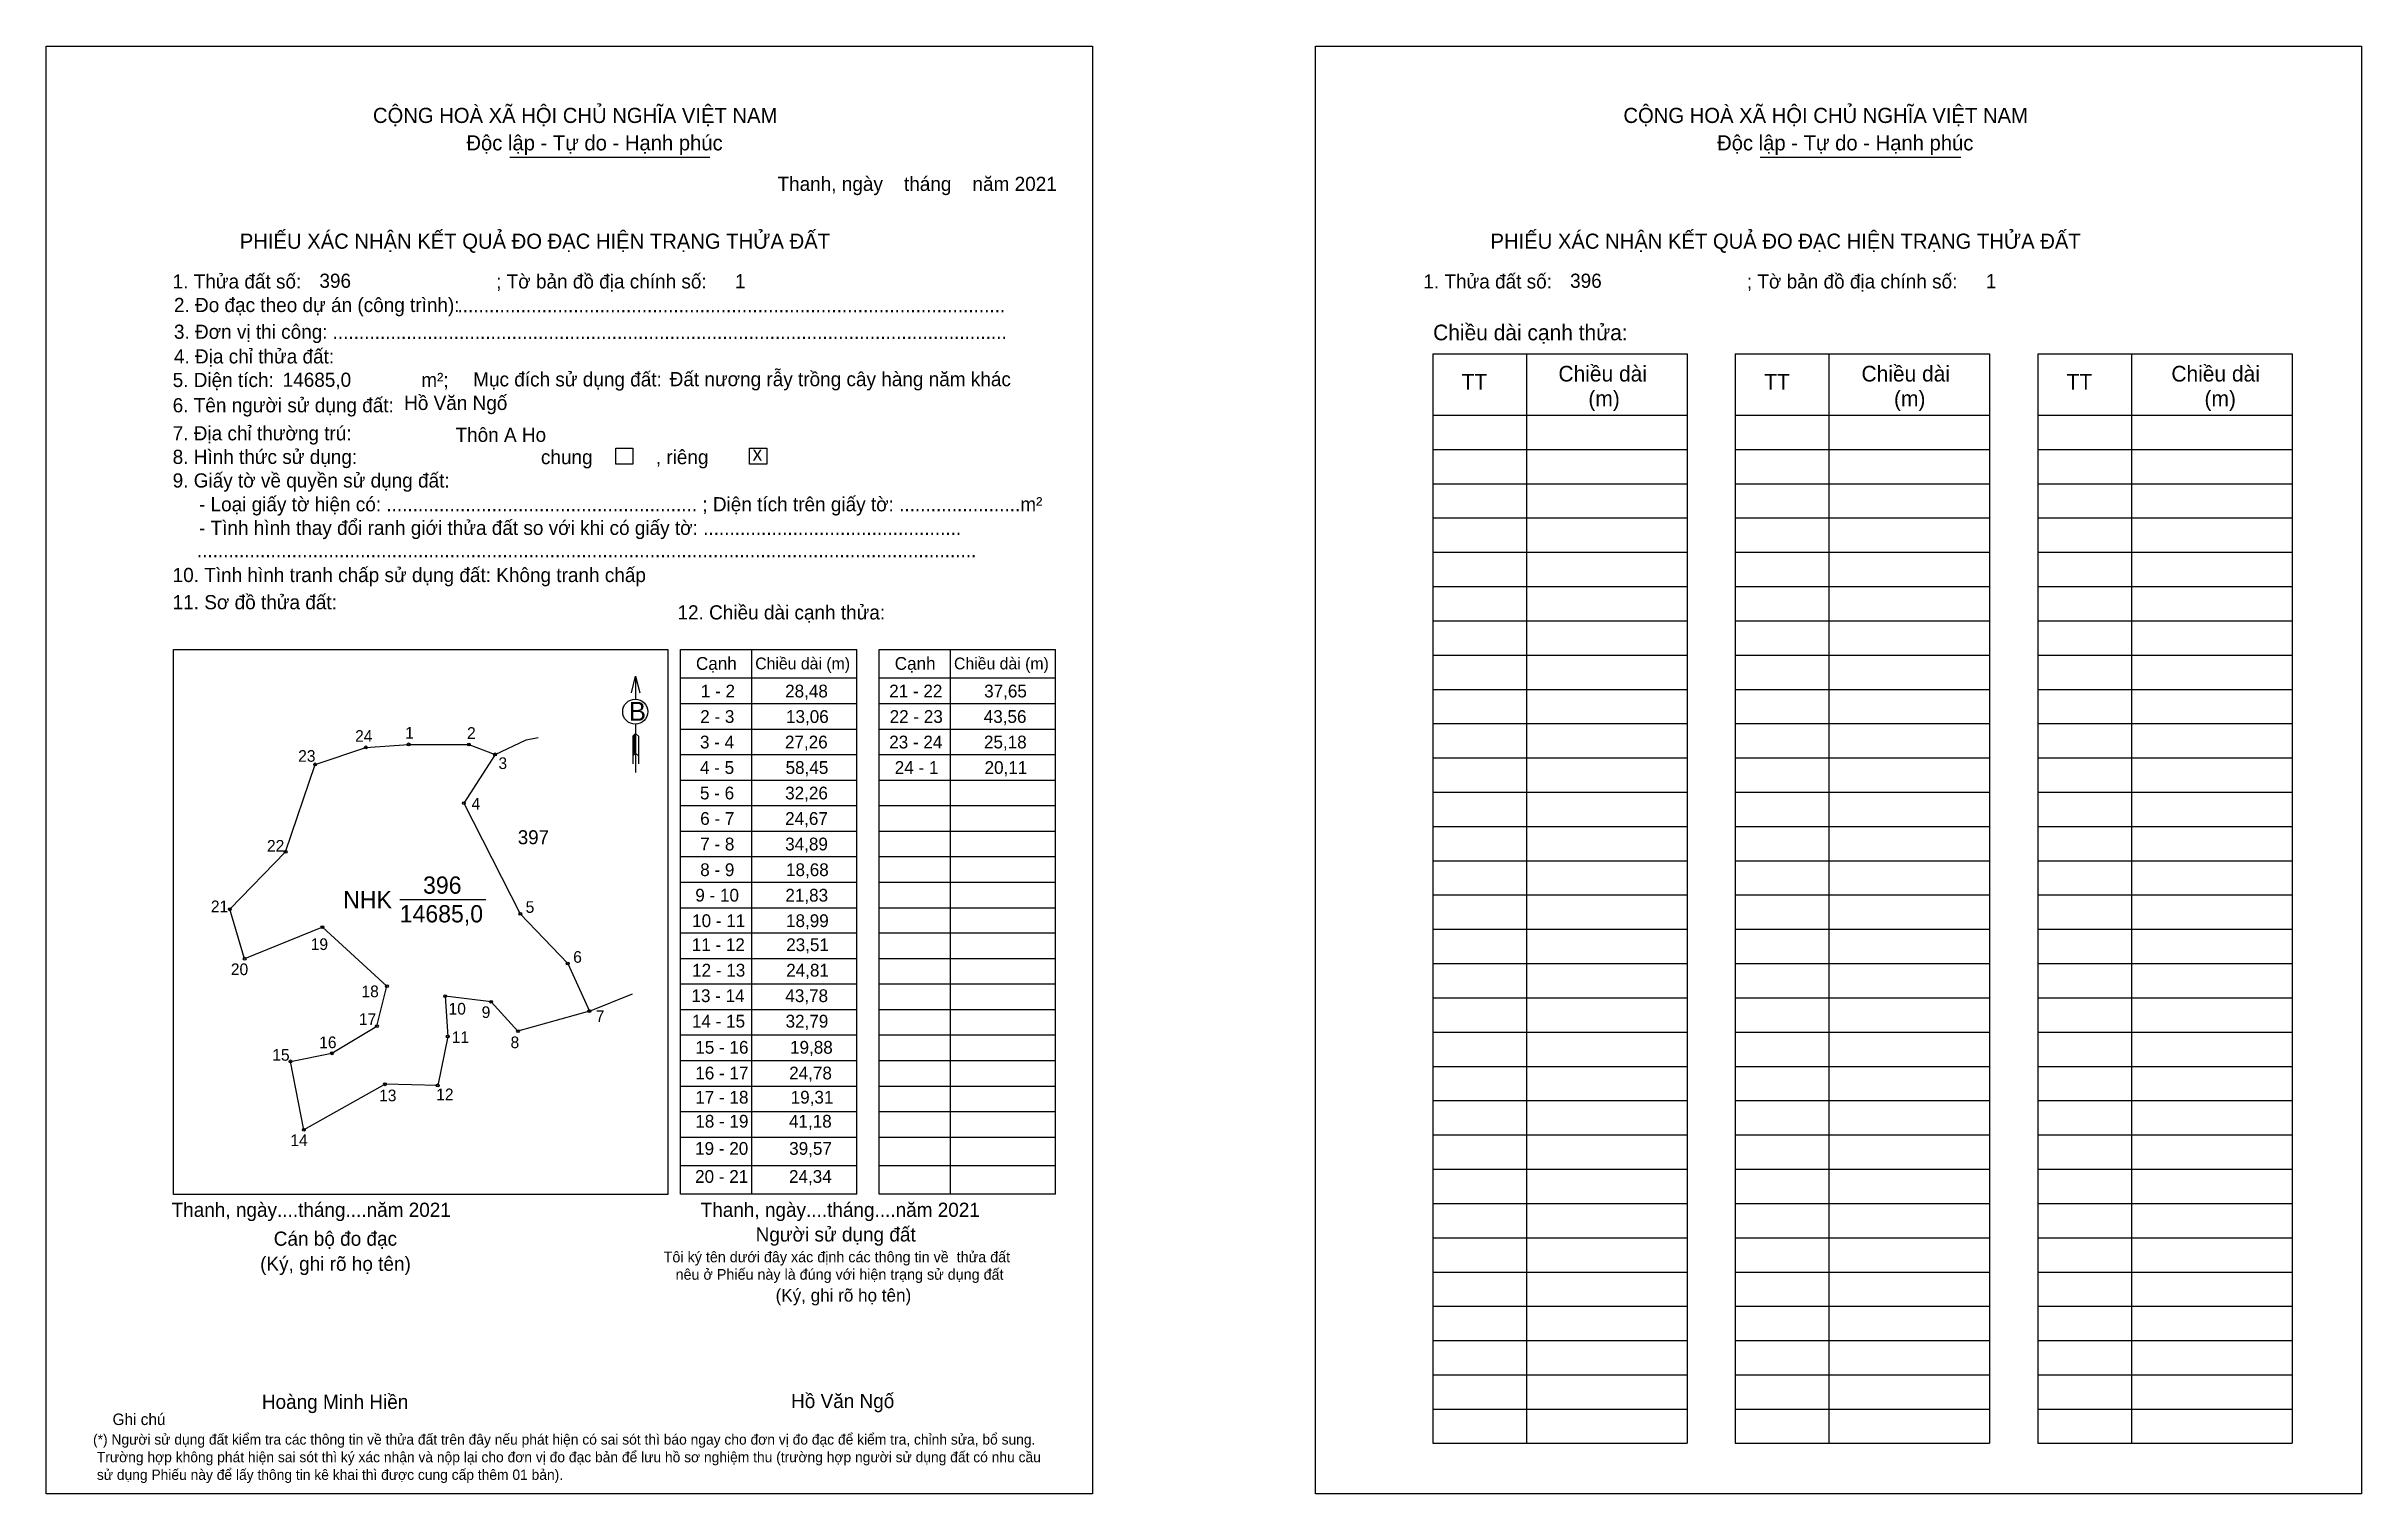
# Model space of a CAD drawing. Extents: x 545819 to 546909, y 1824207 to 1824888.
import ezdxf

# ---------------------------------------------------------------- set-up
doc = ezdxf.new("R2010")
doc.units = 0
for name, color, linetype in [('CanhThua', 7, 'Continuous'), ('kqddKhungInTrang1', 7, 'Continuous'), ('kqddKhungInTrang2', 7, 'Continuous'), ('kqddNoiDung', 7, 'Continuous'), ('kqddTemplate', 7, 'Continuous'), ('MocDinhThua', 7, 'Continuous'), ('NhanDiaChinhThua', 7, 'Continuous'), ('NhanTuCan', 7, 'Continuous'), ('RauThua', 7, 'Continuous'), ('SoHieuDinhThua', 7, 'Continuous')]:
    doc.layers.add(name, color=color, linetype=linetype)

msp = doc.modelspace()

# ---------------------------------------------------------------- linework, layer by layer
at = {"layer": 'CanhThua'}
for p, q in [((545969.7, 1824558.4), (545989.8, 1824559.8)), ((545989.8, 1824559.8), (546018.2, 1824559.7)), ((546018.2, 1824559.7), (546030.5, 1824555.1)), ((545931.9, 1824509.2), (545945.8, 1824550.4)), ((545945.8, 1824550.4), (545969.7, 1824558.4)), ((546030.5, 1824555.1), (546015.8, 1824532.1)), ((546015.8, 1824532.1), (546042.4, 1824480)), ((545905.6, 1824482.2), (545931.9, 1824509.2)), ((545912.6, 1824458.9), (545905.6, 1824482.2)), ((545949.2, 1824473.8), (545912.6, 1824458.9)), ((545979.6, 1824446), (545949.2, 1824473.8)), ((546042.4, 1824480), (546064.7, 1824456.7)), ((546064.7, 1824456.7), (546074.9, 1824434.2)), ((545974.9, 1824427.2), (545979.6, 1824446)), ((546028.7, 1824438.6), (546007, 1824441.3)), ((546007, 1824441.3), (546008.2, 1824422.3)), ((546041.3, 1824424.8), (546028.7, 1824438.6)), ((546074.9, 1824434.2), (546041.3, 1824424.8)), ((545953.7, 1824414.4), (545974.9, 1824427.2)), ((546008.2, 1824422.3), (546003.5, 1824399.3)), ((545934.2, 1824410.6), (545953.7, 1824414.4)), ((545940.5, 1824378.4), (545934.2, 1824410.6)), ((545978.7, 1824399.8), (545940.5, 1824378.4)), ((546003.5, 1824399.3), (545978.7, 1824399.8))]:
    msp.add_line(p, q, dxfattribs=at)
at = {"layer": 'kqddKhungInTrang1'}
msp.add_lwpolyline([(545819.2, 1824888.4), (546311.8, 1824888.4), (546311.8, 1824207.1), (545819.2, 1824207.1)], close=True, dxfattribs=at)
at = {"layer": 'kqddKhungInTrang2'}
msp.add_lwpolyline([(546416.8, 1824888.4), (546909.4, 1824888.4), (546909.4, 1824207.1), (546416.8, 1824207.1)], close=True, dxfattribs=at)
at = {"layer": 'kqddTemplate'}
for p, q in [((546037.4, 1824836.2), (546131.7, 1824836.2)), ((546626.2, 1824836.2), (546720.6, 1824836.2)), ((546472, 1824743.6), (546591.8, 1824743.6)), ((546472, 1824743.6), (546472, 1824230.8)), ((546516.1, 1824743.6), (546516.1, 1824230.8)), ((546591.8, 1824743.6), (546591.8, 1824230.8)), ((546614.4, 1824743.6), (546614.4, 1824230.8)), ((546614.4, 1824743.6), (546734.2, 1824743.6)), ((546658.5, 1824743.6), (546658.5, 1824230.8)), ((546734.2, 1824743.6), (546734.2, 1824230.8)), ((546756.9, 1824743.6), (546756.9, 1824230.8)), ((546756.9, 1824743.6), (546876.7, 1824743.6)), ((546801, 1824743.6), (546801, 1824230.8)), ((546876.7, 1824743.6), (546876.7, 1824230.8)), ((546472, 1824714.8), (546591.8, 1824714.8)), ((546614.4, 1824714.8), (546734.2, 1824714.8)), ((546756.9, 1824714.8), (546876.7, 1824714.8)), ((546472, 1824698.6), (546591.8, 1824698.6)), ((546614.4, 1824698.6), (546734.2, 1824698.6)), ((546756.9, 1824698.6), (546876.7, 1824698.6)), ((546472, 1824682.5), (546591.8, 1824682.5)), ((546614.4, 1824682.5), (546734.2, 1824682.5)), ((546756.9, 1824682.5), (546876.7, 1824682.5)), ((546472, 1824666.4), (546591.8, 1824666.4)), ((546614.4, 1824666.4), (546734.2, 1824666.4)), ((546756.9, 1824666.4), (546876.7, 1824666.4)), ((546472, 1824650.2), (546591.8, 1824650.2)), ((546614.4, 1824650.2), (546734.2, 1824650.2)), ((546756.9, 1824650.2), (546876.7, 1824650.2)), ((546472, 1824634.1), (546591.8, 1824634.1)), ((546614.4, 1824634.1), (546734.2, 1824634.1)), ((546756.9, 1824634.1), (546876.7, 1824634.1)), ((546472, 1824618), (546591.8, 1824618)), ((546614.4, 1824618), (546734.2, 1824618)), ((546756.9, 1824618), (546876.7, 1824618)), ((546117.8, 1824604.5), (546200.8, 1824604.5)), ((546117.8, 1824348.1), (546117.8, 1824604.5)), ((546151.2, 1824604.5), (546151.2, 1824348.1)), ((546200.8, 1824348.1), (546200.8, 1824604.5)), ((546211.4, 1824604.5), (546294.4, 1824604.5)), ((546211.4, 1824348.1), (546211.4, 1824604.5)), ((546244.8, 1824604.5), (546244.8, 1824348.1)), ((546294.4, 1824348.1), (546294.4, 1824604.5)), ((546472, 1824601.8), (546591.8, 1824601.8)), ((546614.4, 1824601.8), (546734.2, 1824601.8)), ((546756.9, 1824601.8), (546876.7, 1824601.8)), ((546096.6, 1824591.9), (546096.7, 1824581.1)), ((546117.8, 1824591.1), (546200.8, 1824591.1)), ((546211.4, 1824591.1), (546294.4, 1824591.1)), ((546472, 1824585.7), (546591.8, 1824585.7)), ((546614.4, 1824585.7), (546734.2, 1824585.7)), ((546756.9, 1824585.7), (546876.7, 1824585.7)), ((546117.8, 1824579), (546200.8, 1824579)), ((546211.4, 1824579), (546294.4, 1824579)), ((546096.7, 1824564.9), (546095.3, 1824563.6)), ((546096.7, 1824564.3), (546095.3, 1824563)), ((546096.7, 1824563.7), (546095.3, 1824562.4)), ((546095.3, 1824563.6), (546095.3, 1824550.6)), ((546096.7, 1824563.1), (546095.3, 1824561.8)), ((546096.7, 1824562.5), (546095.3, 1824561.2)), ((546096.7, 1824561.9), (546095.3, 1824560.6)), ((546096.7, 1824561.3), (546095.3, 1824559.9)), ((546096.7, 1824560.6), (546095.3, 1824559.3)), ((546096.7, 1824560), (546095.3, 1824558.7)), ((546096.7, 1824569.3), (546096.7, 1824546.6)), ((546096.7, 1824564.9), (546098.1, 1824563.6)), ((546098.1, 1824563.6), (546098.1, 1824550.6)), ((546117.8, 1824567), (546200.8, 1824567)), ((546211.4, 1824567), (546294.4, 1824567)), ((546472, 1824569.6), (546591.8, 1824569.6)), ((546614.4, 1824569.6), (546734.2, 1824569.6)), ((546756.9, 1824569.6), (546876.7, 1824569.6)), ((546096.7, 1824559.4), (546095.3, 1824558.1)), ((546096.7, 1824558.8), (546095.3, 1824557.5)), ((546096.7, 1824558.2), (546095.3, 1824556.9)), ((546096.7, 1824557.6), (546095.3, 1824556.2)), ((546096.7, 1824557), (546095.3, 1824555.6)), ((546096.7, 1824556.4), (546095.3, 1824555)), ((546096.7, 1824555.7), (546095.3, 1824554.4)), ((546096.7, 1824555.7), (546098.1, 1824554.4)), ((546117.8, 1824555), (546200.8, 1824555)), ((546211.4, 1824555), (546294.4, 1824555)), ((546472, 1824553.4), (546591.8, 1824553.4)), ((546614.4, 1824553.4), (546734.2, 1824553.4)), ((546756.9, 1824553.4), (546876.7, 1824553.4)), ((546117.8, 1824543), (546200.8, 1824543)), ((546211.4, 1824543), (546294.4, 1824543)), ((546117.8, 1824531), (546200.8, 1824531)), ((546211.4, 1824531), (546294.4, 1824531)), ((546472, 1824537.3), (546591.8, 1824537.3)), ((546614.4, 1824537.3), (546734.2, 1824537.3)), ((546756.9, 1824537.3), (546876.7, 1824537.3)), ((546117.8, 1824519), (546200.8, 1824519)), ((546211.4, 1824519), (546294.4, 1824519)), ((546472, 1824521.2), (546591.8, 1824521.2)), ((546614.4, 1824521.2), (546734.2, 1824521.2)), ((546756.9, 1824521.2), (546876.7, 1824521.2)), ((546117.8, 1824507), (546200.8, 1824507)), ((546211.4, 1824507), (546294.4, 1824507)), ((546472, 1824505), (546591.8, 1824505)), ((546614.4, 1824505), (546734.2, 1824505)), ((546756.9, 1824505), (546876.7, 1824505)), ((546117.8, 1824494.9), (546200.8, 1824494.9)), ((546211.4, 1824494.9), (546294.4, 1824494.9)), ((546472, 1824488.9), (546591.8, 1824488.9)), ((546614.4, 1824488.9), (546734.2, 1824488.9)), ((546756.9, 1824488.9), (546876.7, 1824488.9)), ((546117.8, 1824482.9), (546200.8, 1824482.9)), ((546211.4, 1824482.9), (546294.4, 1824482.9)), ((546472, 1824472.8), (546591.8, 1824472.8)), ((546614.4, 1824472.8), (546734.2, 1824472.8)), ((546756.9, 1824472.8), (546876.7, 1824472.8)), ((546200.8, 1824470.9), (546117.8, 1824470.9)), ((546294.4, 1824470.9), (546211.4, 1824470.9)), ((546200.8, 1824458.9), (546117.8, 1824458.9)), ((546294.4, 1824458.9), (546211.4, 1824458.9)), ((546472, 1824456.6), (546591.8, 1824456.6)), ((546614.4, 1824456.6), (546734.2, 1824456.6)), ((546756.9, 1824456.6), (546876.7, 1824456.6)), ((546200.8, 1824446.9), (546117.8, 1824446.9)), ((546294.4, 1824446.9), (546211.4, 1824446.9)), ((546472, 1824440.5), (546591.8, 1824440.5)), ((546614.4, 1824440.5), (546734.2, 1824440.5)), ((546756.9, 1824440.5), (546876.7, 1824440.5)), ((546200.8, 1824434.9), (546117.8, 1824434.9)), ((546294.4, 1824434.9), (546211.4, 1824434.9)), ((546200.8, 1824422.9), (546117.8, 1824422.9)), ((546294.4, 1824422.9), (546211.4, 1824422.9)), ((546472, 1824424.4), (546591.8, 1824424.4)), ((546614.4, 1824424.4), (546734.2, 1824424.4)), ((546756.9, 1824424.4), (546876.7, 1824424.4)), ((546200.8, 1824410.8), (546117.8, 1824410.8)), ((546294.4, 1824410.8), (546211.4, 1824410.8)), ((546472, 1824408.2), (546591.8, 1824408.2)), ((546614.4, 1824408.2), (546734.2, 1824408.2)), ((546756.9, 1824408.2), (546876.7, 1824408.2)), ((546200.8, 1824398.8), (546117.8, 1824398.8)), ((546294.4, 1824398.8), (546211.4, 1824398.8)), ((546200.8, 1824386.8), (546117.8, 1824386.8)), ((546294.4, 1824386.8), (546211.4, 1824386.8)), ((546472, 1824392.1), (546591.8, 1824392.1)), ((546614.4, 1824392.1), (546734.2, 1824392.1)), ((546756.9, 1824392.1), (546876.7, 1824392.1)), ((546200.8, 1824374.8), (546117.8, 1824374.8)), ((546294.4, 1824374.8), (546211.4, 1824374.8)), ((546472, 1824376), (546591.8, 1824376)), ((546614.4, 1824376), (546734.2, 1824376)), ((546756.9, 1824376), (546876.7, 1824376)), ((546200.8, 1824361.4), (546117.8, 1824361.4)), ((546294.4, 1824361.4), (546211.4, 1824361.4)), ((546472, 1824359.8), (546591.8, 1824359.8)), ((546614.4, 1824359.8), (546734.2, 1824359.8)), ((546756.9, 1824359.8), (546876.7, 1824359.8)), ((546200.8, 1824348.1), (546117.8, 1824348.1)), ((546294.4, 1824348.1), (546211.4, 1824348.1)), ((546472, 1824343.7), (546591.8, 1824343.7)), ((546614.4, 1824343.7), (546734.2, 1824343.7)), ((546756.9, 1824343.7), (546876.7, 1824343.7)), ((546472, 1824327.6), (546591.8, 1824327.6)), ((546614.4, 1824327.6), (546734.2, 1824327.6)), ((546756.9, 1824327.6), (546876.7, 1824327.6)), ((546472, 1824311.4), (546591.8, 1824311.4)), ((546614.4, 1824311.4), (546734.2, 1824311.4)), ((546756.9, 1824311.4), (546876.7, 1824311.4)), ((546472, 1824295.3), (546591.8, 1824295.3)), ((546614.4, 1824295.3), (546734.2, 1824295.3)), ((546756.9, 1824295.3), (546876.7, 1824295.3)), ((546472, 1824279.2), (546591.8, 1824279.2)), ((546614.4, 1824279.2), (546734.2, 1824279.2)), ((546756.9, 1824279.2), (546876.7, 1824279.2)), ((546472, 1824263), (546591.8, 1824263)), ((546614.4, 1824263), (546734.2, 1824263)), ((546756.9, 1824263), (546876.7, 1824263)), ((546472, 1824246.9), (546591.8, 1824246.9)), ((546614.4, 1824246.9), (546734.2, 1824246.9)), ((546756.9, 1824246.9), (546876.7, 1824246.9)), ((546472, 1824230.8), (546591.8, 1824230.8)), ((546614.4, 1824230.8), (546734.2, 1824230.8)), ((546756.9, 1824230.8), (546876.7, 1824230.8))]:
    msp.add_line(p, q, dxfattribs=at)
for points in [[(546087.3, 1824699.2), (546095.3, 1824699.2), (546095.3, 1824691.7), (546087.3, 1824691.7)], [(546150.3, 1824699.2), (546158.4, 1824699.2), (546158.4, 1824691.7), (546150.3, 1824691.7)], [(545879.1, 1824604.5), (546111.9, 1824604.5), (546111.9, 1824347.9), (545879.1, 1824347.9)]]:
    msp.add_lwpolyline(points, close=True, dxfattribs=at)
msp.add_lwpolyline([(546094.7, 1824584.1), (546096.6, 1824591.9), (546098.6, 1824584.1)], dxfattribs=at)
msp.add_circle((546096.5, 1824575.2), 5.91, dxfattribs=at)
at = {"layer": 'MocDinhThua'}
for centre in [(545989.8, 1824559.8), (546018.2, 1824559.7), (545945.8, 1824550.4), (545969.7, 1824558.4), (546030.5, 1824555.1), (546015.8, 1824532.1), (545931.9, 1824509.2), (545905.6, 1824482.2), (545949.2, 1824473.8), (546042.4, 1824480), (545912.6, 1824458.9), (546064.7, 1824456.7), (545979.6, 1824446), (546007, 1824441.3), (546028.7, 1824438.6), (546074.9, 1824434.2), (545974.9, 1824427.2), (546008.2, 1824422.3), (546041.3, 1824424.8), (545934.2, 1824410.6), (545953.7, 1824414.4), (545978.7, 1824399.8), (546003.5, 1824399.3), (545940.5, 1824378.4)]:
    msp.add_circle(centre, 0.659, dxfattribs=at)
at = {"layer": 'NhanDiaChinhThua'}
msp.add_line((545985.6, 1824486.8), (546026.1, 1824486.8), dxfattribs=at)
at = {"layer": 'RauThua'}
for p, q in [((546030.5, 1824555.1), (546045.1, 1824562)), ((546045.1, 1824562), (546050.8, 1824563)), ((546074.9, 1824434.2), (546095.2, 1824442.3))]:
    msp.add_line(p, q, dxfattribs=at)

# ---------------------------------------------------------------- texts
at = {"layer": 'kqddNoiDung'}
for s, height, p in [('Thanh, ngày    tháng    năm 2021  ', 6.675, (546163.5, 1824820.3)), ('396', 6.67, (545947.8, 1824774.7)), ('1', 6.67, (546143.5, 1824774.5)), ('396', 6.67, (546536.7, 1824774.7)), ('1', 6.67, (546732.4, 1824774.5)), ('........................................................................................................', 6.6747, (546012.8, 1824763.2)), ('................................................................................................................................', 6.6747, (545954, 1824750.6)), ('14685,0', 6.67, (545930.5, 1824728.1)), ('Đất nương rẫy trồng cây hàng năm khác', 6.675, (546112.7, 1824728.4)), ('Hồ Văn Ngố', 6.67, (545987.7, 1824717.2)), ('Thôn A Ho', 6.67, (546011.9, 1824702.2)), ('x', 6.67, (546151.8, 1824693.4)), ('1 - 2', 6.01, (546127.4, 1824581.9)), ('28,48', 6.01, (546167.1, 1824581.9)), ('21 - 22', 6.01, (546216.1, 1824581.9)), ('37,65', 6.01, (546260.8, 1824581.9)), ('2 - 3', 6.01, (546127.1, 1824569.9)), ('13,06', 6.01, (546167.5, 1824569.9)), ('22 - 23', 6.01, (546216.3, 1824569.9)), ('43,56', 6.01, (546260.6, 1824569.9)), ('3 - 4', 6.01, (546127, 1824557.9)), ('27,26', 6.01, (546167, 1824557.9)), ('23 - 24', 6.01, (546216.1, 1824557.9)), ('25,18', 6.01, (546260.7, 1824557.9)), ('4 - 5', 6.01, (546127, 1824545.9)), ('58,45', 6.01, (546167.3, 1824545.9)), ('24 - 1', 6.01, (546218.7, 1824545.9)), ('20,11', 6.01, (546261, 1824545.9)), ('5 - 6', 6.01, (546127, 1824533.9)), ('32,26', 6.01, (546167.1, 1824533.9)), ('6 - 7', 6.01, (546127.1, 1824521.9)), ('24,67', 6.01, (546167.1, 1824521.9)), ('7 - 8', 6.01, (546127.1, 1824509.9)), ('34,89', 6.01, (546167.1, 1824509.9)), ('8 - 9', 6.01, (546127.1, 1824497.8)), ('18,68', 6.01, (546167.5, 1824497.8)), ('9 - 10', 6.01, (546124.8, 1824485.8)), ('21,83', 6.01, (546167.2, 1824485.8)), ('10 - 11', 6.01, (546123.3, 1824473.8)), ('18,99', 6.01, (546167.5, 1824473.8)), ('11 - 12', 6.01, (546123.1, 1824462.5)), ('23,51', 6.01, (546167.6, 1824462.5)), ('12 - 13', 6.01, (546123.3, 1824450.5)), ('24,81', 6.01, (546167.6, 1824450.5)), ('13 - 14', 6.01, (546123, 1824438.5)), ('43,78', 6.01, (546167.2, 1824438.5)), ('14 - 15', 6.01, (546123.2, 1824426.5)), ('32,79', 6.01, (546167.3, 1824426.5)), ('15 - 16', 6.01, (546124.8, 1824414.2)), ('19,88', 6.01, (546169.4, 1824414.2)), ('16 - 17', 6.01, (546124.8, 1824402.1)), ('24,78', 6.01, (546169, 1824402.1)), ('17 - 18', 6.01, (546124.8, 1824390.7)), ('19,31', 6.01, (546169.7, 1824390.7)), ('18 - 19', 6.01, (546124.8, 1824379.4)), ('41,18', 6.01, (546168.9, 1824379.4)), ('19 - 20', 6.01, (546124.7, 1824366.6)), ('39,57', 6.01, (546169, 1824366.6)), ('20 - 21', 6.01, (546124.7, 1824353.4)), ('24,34', 6.01, (546168.9, 1824353.4)), ('Thanh, ngày....tháng....năm 2021', 6.675, (545878.2, 1824337.4)), ('Thanh, ngày....tháng....năm 2021', 6.675, (546127.3, 1824337.4)), ('Hồ Văn Ngố', 6.67, (546169.9, 1824247.4))]:
    msp.add_text(s, height=height, dxfattribs=at).set_placement(p)
at = {"layer": 'kqddTemplate'}
for s, height, p in [('CỘNG HOÀ XÃ HỘI CHỦ NGHĨA VIỆT NAM', 7.12, (545973, 1824852.3)), ('CỘNG HOÀ XÃ HỘI CHỦ NGHĨA VIỆT NAM', 7.12, (546561.8, 1824852.3)), ('Độc lập - Tự do - Hạnh phúc', 7.12, (546017, 1824839.4)), ('Độc lập - Tự do - Hạnh phúc', 7.12, (546605.9, 1824839.4)), ('PHIẾU XÁC NHẬN KẾT QUẢ ĐO ĐẠC HIỆN TRẠNG THỬA ĐẤT', 7.12, (545910.3, 1824793.1)), ('PHIẾU XÁC NHẬN KẾT QUẢ ĐO ĐẠC HIỆN TRẠNG THỬA ĐẤT', 7.12, (546499.2, 1824793.1)), ('1. Thửa đất số:                                     ; Tờ bản đồ địa chính số:', 6.675, (545878.7, 1824774.4)), ('1. Thửa đất số:                                     ; Tờ bản đồ địa chính số:', 6.675, (546467.6, 1824774.4)), ('2. Đo đạc theo dự án (công trình): ', 6.675, (545879.3, 1824763.3)), ('3. Đơn vị thi công: ', 6.675, (545879.3, 1824750.7)), ('Chiều dài cạnh thửa:', 7.376, (546472.2, 1824750)), ('4. Địa chỉ thửa đất:', 6.675, (545879.3, 1824739.1)), ('5. Diện tích:                            m²; ', 6.675, (545878.7, 1824728)), ('Mục đích sử dụng đất:', 6.675, (546020.2, 1824728.3)), ('TT', 7.38, (546485.6, 1824726.8)), ('Chiều dài', 7.38, (546531.2, 1824730.6)), ('TT', 7.38, (546628.1, 1824726.8)), ('Chiều dài', 7.38, (546673.9, 1824730.6)), ('TT', 7.38, (546770.5, 1824726.8)), ('Chiều dài', 7.38, (546819.8, 1824730.6)), ('6. Tên người sử dụng đất:', 6.675, (545878.7, 1824716.1)), ('(m)', 7.38, (546545.3, 1824718.9)), ('(m)', 7.38, (546689.2, 1824718.9)), ('(m)', 7.38, (546835.4, 1824718.9)), ('7. Địa chỉ thường trú:', 6.675, (545878.7, 1824702.9)), ('8. Hình thức sử dụng:', 6.675, (545878.7, 1824691.8)), ('chung            , riêng', 6.675, (546052.1, 1824691.7)), ('9. Giấy tờ về quyền sử dụng đất:', 6.675, (545878.7, 1824680.7)), ('     - Loại giấy tờ hiện có: ........................................................... ; Diện tích trên giấy tờ: .......................m²', 6.6747, (545878.7, 1824669.5)), ('     - Tình hình thay đổi ranh giới thửa đất so với khi có giấy tờ: .................................................', 6.6747, (545878.7, 1824658.4)), ('....................................................................................................................................................', 6.6747, (545890.1, 1824647.9)), ('10. Tình hình tranh chấp sử dụng đất: Không tranh chấp', 6.675, (545878.7, 1824636.2)), ('11. Sơ đồ thửa đất:', 6.675, (545878.7, 1824623.4)), ('12. Chiều dài cạnh thửa:', 6.675, (546116.4, 1824618.6)), ('Cạnh', 6.01, (546125.1, 1824594.9)), ('Chiều dài (m)', 5.562, (546153, 1824595.1)), ('Cạnh', 6.01, (546218.7, 1824594.9)), ('Chiều dài (m)', 5.562, (546246.6, 1824595.1)), ('B', 8.9, (546093.6, 1824570.9)), ('Cán bộ đo đạc', 6.675, (545926.3, 1824323.8)), ('Người sử dụng đất', 6.675, (546153.2, 1824325.8)), ('Tôi ký tên dưới đây xác định các thông tin về  thửa đất ', 5.046, (546109.9, 1824316)), ('(Ký, ghi rõ họ tên)', 6.675, (545919.9, 1824312)), ('nêu ở Phiếu này là đúng với hiện trạng sử dụng đất', 5.046, (546115.5, 1824307.8)), ('(Ký, ghi rõ họ tên)', 6.007, (546162.6, 1824297.5)), ('Hoàng Minh Hiền', 6.675, (545920.7, 1824247)), ('Ghi chú', 5.41, (545850.4, 1824239.4)), ('(*) Người sử dụng đất kiểm tra các thông tin về thửa đất trên đây nếu phát hiện có sai sót thì báo ngay cho đơn vị đo đạc để kiểm tra, chỉnh sửa, bổ sung.', 4.8659, (545841.2, 1824230.2)), (' Trường hợp không phát hiện sai sót thì ký xác nhận và nộp lại cho đơn vị đo đạc bản để lưu hồ sơ nghiệm thu (trường hợp người sử dụng đất có nhu cầu', 4.8659, (545841.2, 1824221.9)), (' sử dụng Phiếu này để lấy thông tin kê khai thì được cung cấp thêm 01 bản).', 4.866, (545841.2, 1824213.6))]:
    msp.add_text(s, height=height, dxfattribs=at).set_placement(p)
at = {"layer": 'NhanDiaChinhThua'}
for s, p in [('396', (545996.6, 1824489.5)), ('NHK', (545959, 1824482.7)), ('14685,0', (545985.6, 1824476))]:
    msp.add_text(s, height=8.12, dxfattribs=at).set_placement(p)
at = {"layer": 'NhanTuCan'}
msp.add_text('397', height=6.59, dxfattribs=at).set_placement((546041.2, 1824512.8))
at = {"layer": 'SoHieuDinhThua'}
for s, p in [('24', (545964.6, 1824561)), ('1', (545988.2, 1824562.5)), ('2', (546017.3, 1824562.4)), ('23', (545937.8, 1824551.6)), ('3', (546032.1, 1824548.2)), ('4', (546019.4, 1824529.1)), ('22', (545923.1, 1824509.3)), ('21', (545896.7, 1824480.8)), ('5', (546044.9, 1824480.5)), ('19', (545943.7, 1824463)), ('6', (546067.3, 1824457)), ('20', (545906.1, 1824451.2)), ('18', (545967.6, 1824440.8)), ('17', (545966.4, 1824427.7)), ('10', (546008.6, 1824432.6)), ('9', (546024.2, 1824431)), ('7', (546077.9, 1824429.1)), ('16', (545947.7, 1824416.8)), ('11', (546010.1, 1824419.2)), ('8', (546037.8, 1824416.8)), ('15', (545925.6, 1824410.9)), ('13', (545975.9, 1824391.8)), ('12', (546002.8, 1824392.3)), ('14', (545934.1, 1824370.7))]:
    msp.add_text(s, height=5.49, dxfattribs=at).set_placement(p)

doc.saveas('drawing.dxf')
